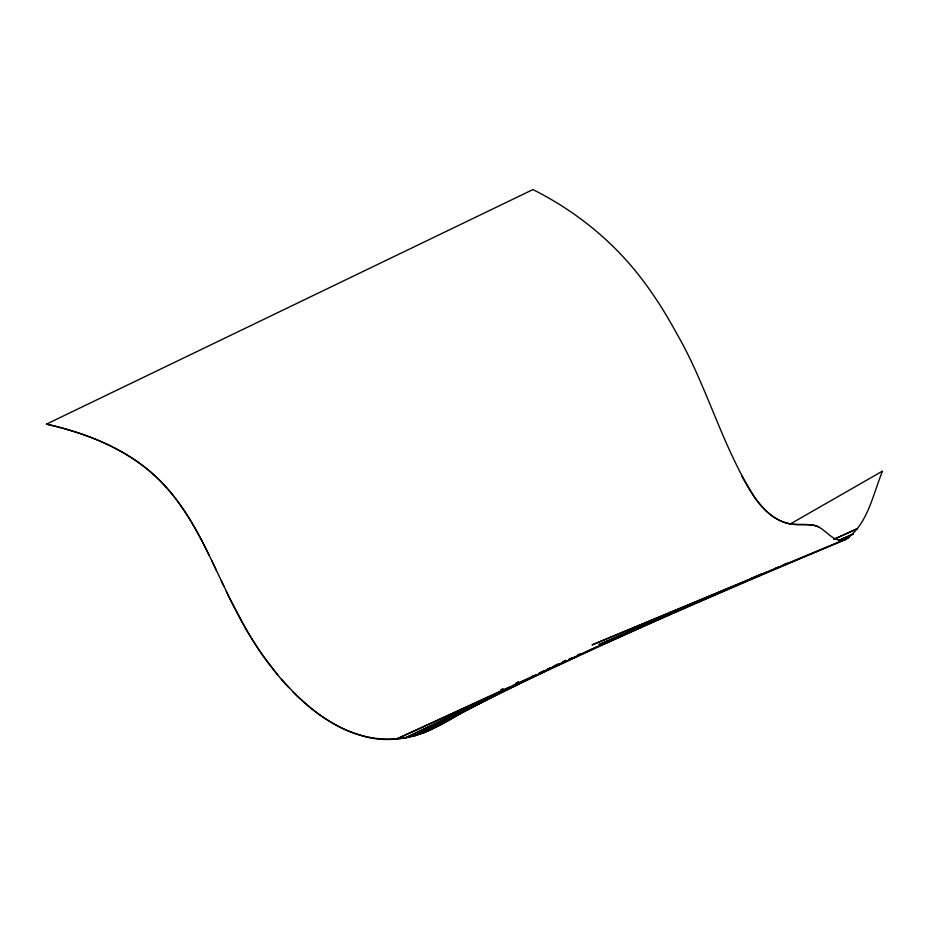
<?xml version="1.0" encoding="UTF-8"?>
<svg xmlns="http://www.w3.org/2000/svg" width="929" height="929" viewBox="0 0 929 929"><rect width="100%" height="100%" fill="white"/><g stroke="black" fill="none" stroke-linecap="round" stroke-linejoin="round"><path stroke-width="1.39" d="M462.061 712.148C432.751 732.168 395.882 747.16 360.406 735.245C334.335 727.407 311.842 710.824 292.832 691.71M500.673 690.015L503.088 688.633M789.72 524.304L882.55 471.084C872.737 494.542 867.825 525.059 845.076 539.819L592.052 644.935L849.013 537.74L598.903 644.61L677.044 610.632M485.391 700.036L432.101 729.068C401.293 744.884 363.436 741.307 334.022 723.97A201.082 118.413 68.8 0 1 308.776 706.412L296.734 695.589L281.441 679.378M515.839 683.454L518.382 682.072M467.659 709.117L423.264 732.923L523.132 681.12M472.722 706.388L477.796 703.671M515.85 683.268L518.382 681.909M459.658 713.042L414.346 735.873L559.455 664.003M462.247 711.73L472.594 706.516M475.183 705.216L485.542 699.99M488.131 698.689L498.49 693.464M504.958 690.212L507.548 688.9M517.906 683.686L520.495 682.374M562.045 662.714L565.935 660.798M568.525 659.509L572.415 657.581M577.594 655.015L580.195 653.737M470.504 706.365L405.381 737.928L606.916 642.276M477.018 703.207L487.446 698.167M531.725 676.695L534.338 675.429M539.552 672.91L543.453 671.017M547.367 669.124L549.968 667.858M553.87 665.965L557.783 664.072M562.997 661.541L565.598 660.287M209.188 555.356C196.356 528.915 181.736 502.844 161.007 481.71C130.536 450.275 88.371 433.727 46.45 424.135L532.921 189.586C573.948 210.105 610.608 239.194 638.931 275.332A214.274 82.414 68.3 0 1 676.823 333.743C707.155 386.232 722.065 446.466 754.766 497.572C762.918 508.918 773.485 519.973 787.56 523.306C795.584 525.384 803.91 524.049 812.039 524.978C824.882 525.895 831.374 543.407 845.076 539.819M609.54 641.033L614.777 638.548L609.482 640.905M509.498 686.972L396.381 739.112L667.614 615.277M512.134 685.765L535.812 674.849M538.448 673.641L566.063 660.902M568.699 659.695L597.637 646.352M600.273 645.144L606.846 642.113M670.25 614.069L675.522 611.665M682.118 608.646L686.078 606.846M833.824 539.389L857.56 528.555L833.859 539.343M673.211 612.432L606.056 642.996L759.353 575.411M761.989 574.25L765.96 572.496M775.204 568.42L777.852 567.259M783.135 564.925L787.095 563.171M679.691 609.482L687.634 606.033M690.282 604.872L694.253 603.153M718.094 592.783L722.065 591.053M751.201 578.384L761.792 573.785M46.45 424.135C88.476 433.576 130.362 450.495 161.007 481.71C185.672 507.002 201.605 538.959 216.48 570.592M818.763 527.01C808.927 522.528 797.779 526.151 787.56 523.306C765.136 517.302 752.432 495.308 741.969 476.345M288.977 687.715C262.501 659.59 242.701 625.983 226.258 591.216M277.771 675.046L263.743 656.768A226.769 131.697 68.3 0 1 253.977 642.253A230.868 133.741 68.3 0 1 244.919 627.238L228.766 596.395L211.638 560.408M221.334 580.88L223.784 586.036M620.003 636.063L617.39 637.306L620.003 636.051M853.17 534.047L838.632 540.457L853.17 534.047"/></g></svg>
